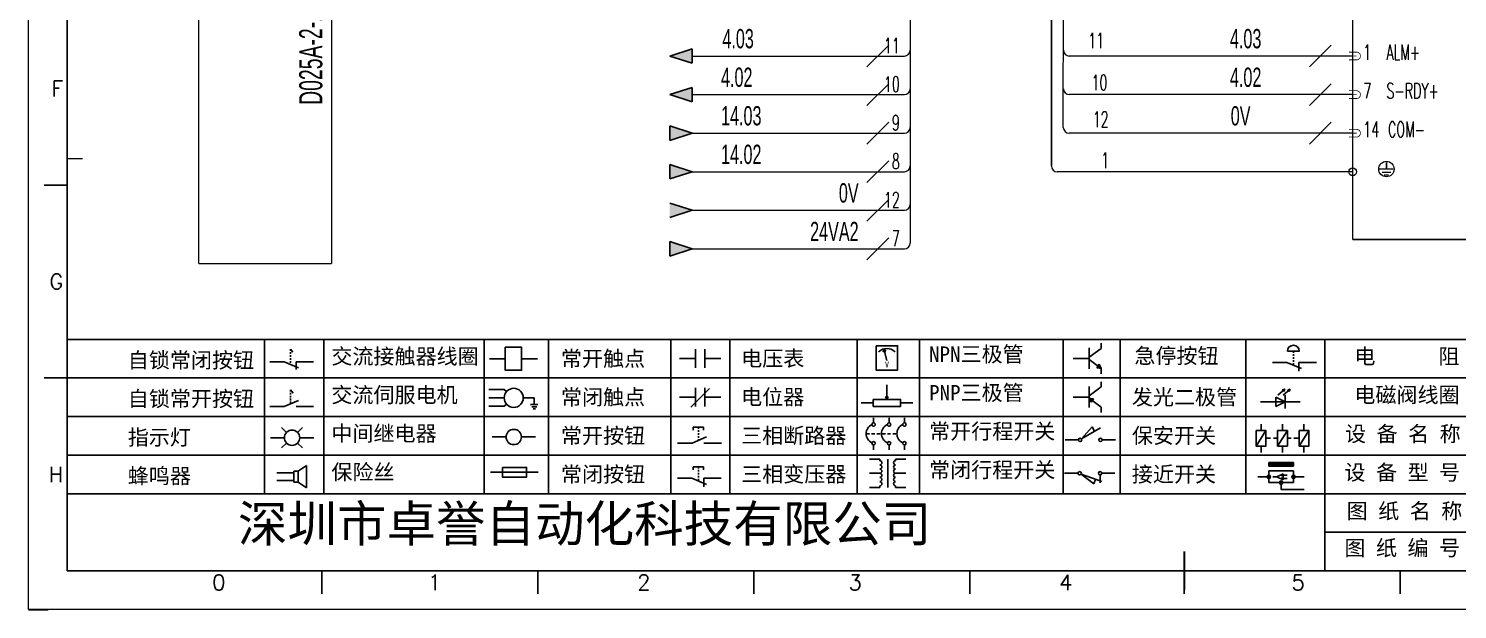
# Model space of a CAD drawing. Header units: millimetres. Extents: x -300 to 5587, y 233 to 3316.
# Drawn here: x 3080.1 to 3265.3, y 1904.7 to 1980 of the extents above; entities that cross this region are included whole.
import ezdxf
from ezdxf.enums import TextEntityAlignment as Align

# ---------------------------------------------------------------- set-up
doc = ezdxf.new("R2010")
doc.units = ezdxf.units.MM
doc.layers.add('AE_BOR', color=1, linetype='Continuous')
doc.layers.add('Dimension', color=3, linetype='Continuous', lineweight=13)
doc.styles.get("Standard").update_dxf_attribs({"font": ''})
doc.styles.add('WD', font='romans.shx', dxfattribs={"width": 0.8, "bigfont": 'gbcbig.shx'})
doc.styles.add('样式 8', font='arial.ttf', dxfattribs={"width": 0.6, "height": 2.5})
doc.styles.add('汉字', font='')
doc.styles.get('Standard').set_extended_font_data('SimSun')
doc.styles.get('汉字').set_extended_font_data('新宋体')

# ---------------------------------------------------------------- blocks, each defined once
blk = doc.blocks.new('*U4')
at = {"linetype": 'ByBlock'}
for p, q in [((-1909.23, -780.45), (-1909.23, -780.67)), ((-1909.23, -780.45), (-1908.92, -780.84)), ((-1909.23, -780.84), (-1909.23, -781.05)), ((-1909.23, -781.23), (-1909.23, -781.44)), ((-1909.23, -781.61), (-1909.23, -781.83)), ((-1911.92, -782.07), (-1910.06, -782.07)), ((-1910.06, -782.07), (-1908.18, -782.88)), ((-1909.23, -782), (-1909.23, -782.21)), ((-1909.23, -782.38), (-1909.23, -782.43)), ((-1908.52, -783.07), (-1908.52, -782.07)), ((-1906.25, -782.07), (-1908.52, -782.07))]:
    blk.add_line(p, q, dxfattribs=at)
blk = doc.blocks.new('*U6')
at = {"linetype": 'ByBlock'}
for p, q in [((-1908.88, -791.17), (-1909.23, -790.71)), ((-1909.23, -790.71), (-1909.23, -790.92)), ((-1910.06, -792.89), (-1908.18, -792.08)), ((-1909.23, -791.09), (-1909.23, -791.31)), ((-1909.23, -791.48), (-1909.23, -791.69)), ((-1909.23, -791.86), (-1909.23, -792.08)), ((-1909.23, -792.25), (-1909.23, -792.47)), ((-1911.92, -792.89), (-1910.06, -792.89)), ((-1906.25, -792.89), (-1908.52, -792.89))]:
    blk.add_line(p, q, dxfattribs=at)
blk = doc.blocks.new('蜂鸣器')
at = {"linetype": 'ByBlock'}
for p, q in [((-1908.25, -796.26), (-1908.8, -796.26)), ((-1908.8, -797.68), (-1908.8, -796.26)), ((-1907.17, -795.53), (-1908.25, -796.26)), ((-1908.25, -797.68), (-1908.25, -796.26)), ((-1907.17, -795.53), (-1907.17, -798.41)), ((-1908.8, -796.48), (-1911.01, -796.48)), ((-1908.8, -797.46), (-1911.01, -797.46)), ((-1908.25, -797.68), (-1908.8, -797.68)), ((-1907.17, -798.41), (-1908.25, -797.68))]:
    blk.add_line(p, q, dxfattribs=at)
blk = doc.blocks.new('指示灯')
at = {"linetype": 'ByBlock'}
for p, q in [((-1854.62, -775.59), (-1853.97, -776.23)), ((-1851.9, -775.59), (-1852.54, -776.23)), ((-1854.25, -776.92), (-1856.06, -776.92)), ((-1854.62, -778.25), (-1853.97, -777.61)), ((-1851.9, -778.25), (-1852.54, -777.61)), ((-1852.26, -776.92), (-1850.45, -776.92))]:
    blk.add_line(p, q, dxfattribs=at)
blk.add_circle((-1853.26, -776.92), 0.992, dxfattribs=at)
blk = doc.blocks.new('交流接触器线圈')
at = {"linetype": 'ByBlock'}
for p, q in [((-1880.82, -781.77), (-1882.87, -781.77)), ((-1878.72, -781.77), (-1876.67, -781.77))]:
    blk.add_line(p, q, dxfattribs=at)
blk.add_lwpolyline([(-1880.82, -780.28), (-1878.72, -780.28), (-1878.72, -783.26), (-1880.82, -783.26)], close=True, dxfattribs=at)
blk = doc.blocks.new('交流伺服电机')
at = {"linetype": 'ByBlock'}
for p, q in [((-1880.97, -785.75), (-1882.94, -785.75)), ((-1880.97, -786.85), (-1882.94, -786.85)), ((-1880.97, -785.75), (-1880.65, -786.03)), ((-1878.49, -786.85), (-1877.07, -786.85)), ((-1877.07, -786.85), (-1877.07, -787.72)), ((-1880.97, -787.94), (-1882.94, -787.94)), ((-1880.97, -787.94), (-1880.65, -787.67)), ((-1877.54, -787.72), (-1876.59, -787.72)), ((-1877.38, -788.01), (-1876.75, -788.01)), ((-1877.23, -788.29), (-1876.9, -788.29))]:
    blk.add_line(p, q, dxfattribs=at)
blk.add_circle((-1879.73, -786.85), 1.24, dxfattribs=at)
blk = doc.blocks.new('中间继电器')
at = {"linetype": 'ByBlock'}
for p, q in [((-1880.72, -791.92), (-1882.54, -791.92)), ((-1878.74, -791.92), (-1876.92, -791.92))]:
    blk.add_line(p, q, dxfattribs=at)
blk.add_circle((-1879.73, -791.92), 0.992, dxfattribs=at)
blk = doc.blocks.new('保险丝')
at = {"linetype": 'ByBlock'}
blk.add_line((-1882.72, -796.49), (-1876.55, -796.49), dxfattribs=at)
blk.add_lwpolyline([(-1881.2, -795.86), (-1878.06, -795.86), (-1878.06, -797.12), (-1881.2, -797.12)], close=True, dxfattribs=at)
blk = doc.blocks.new('常开按钮')
at = {"linetype": 'ByBlock'}
for p, q in [((-1910.06, -787.73), (-1908.18, -786.93)), ((-1909.9, -785.68), (-1908.56, -785.68)), ((-1909.9, -785.68), (-1909.9, -786.07)), ((-1909.23, -785.68), (-1909.23, -785.89)), ((-1909.23, -786.06), (-1909.23, -786.28)), ((-1909.23, -786.45), (-1909.23, -786.67)), ((-1909.23, -786.84), (-1909.23, -787.05)), ((-1908.56, -785.68), (-1908.56, -786.07)), ((-1911.92, -787.73), (-1910.06, -787.73)), ((-1909.23, -787.22), (-1909.23, -787.38)), ((-1906.25, -787.73), (-1908.52, -787.73))]:
    blk.add_line(p, q, dxfattribs=at)
blk = doc.blocks.new('常开触点')
at = {"linetype": 'ByBlock'}
for p, q in [((-1853.82, -782.99), (-1853.82, -780.56)), ((-1852.6, -782.99), (-1852.6, -780.56)), ((-1853.82, -781.77), (-1855.88, -781.77)), ((-1852.6, -781.77), (-1850.55, -781.77))]:
    blk.add_line(p, q, dxfattribs=at)
blk = doc.blocks.new('常闭触点')
at = {"linetype": 'ByBlock'}
for p, q in [((-1853.82, -786.77), (-1855.88, -786.77)), ((-1852.01, -785.66), (-1854.43, -788.1)), ((-1853.82, -787.99), (-1853.82, -785.56)), ((-1852.6, -787.99), (-1852.6, -785.56)), ((-1852.6, -786.77), (-1850.55, -786.77))]:
    blk.add_line(p, q, dxfattribs=at)
blk = doc.blocks.new('常闭按钮')
at = {"linetype": 'ByBlock'}
for p, q in [((-1854.11, -790.83), (-1852.77, -790.83)), ((-1854.11, -790.83), (-1854.11, -791.22)), ((-1853.44, -790.83), (-1853.44, -791.04)), ((-1852.77, -790.83), (-1852.77, -791.22)), ((-1856.13, -792.28), (-1854.28, -792.28)), ((-1854.28, -792.28), (-1852.4, -793.09)), ((-1853.44, -791.21), (-1853.44, -791.43)), ((-1853.44, -791.6), (-1853.44, -791.82)), ((-1853.44, -791.99), (-1853.44, -792.2)), ((-1853.44, -792.37), (-1853.44, -792.53)), ((-1850.47, -792.28), (-1852.73, -792.28)), ((-1852.73, -792.28), (-1852.73, -793.43))]:
    blk.add_line(p, q, dxfattribs=at)
blk = doc.blocks.new('电压表')
at = {"linetype": 'ByBlock'}
for p, q in [((-1814.84, -780.75), (-1814.91, -781.13)), ((-1814.6, -781.05), (-1814.91, -781.13)), ((-1814.84, -780.75), (-1814.46, -782.26)), ((-1814.84, -780.75), (-1814.6, -781.05))]:
    blk.add_line(p, q, dxfattribs=at)
blk.add_lwpolyline([(-1815.84, -780.34), (-1813.07, -780.34), (-1813.07, -783.49), (-1815.84, -783.49)], close=True, dxfattribs=at)
blk.add_arc((-1814.46, -782.26), 1.56, 46.8313, 133.1687, dxfattribs=at)
at = {"linetype": 'ByBlock', "insert": (-1814.7, -782.39), "char_height": 0.75, "width": 0.6768, "attachment_point": 1}
blk.add_mtext('V', dxfattribs=at)
blk = doc.blocks.new('电位器')
at = {"linetype": 'ByBlock'}
for p, q in [((-1814.45, -787.3), (-1814.62, -786.96)), ((-1814.62, -786.96), (-1814.27, -786.96)), ((-1814.45, -787.3), (-1814.45, -785.39)), ((-1814.45, -787.3), (-1814.27, -786.96)), ((-1816.21, -787.75), (-1817.79, -787.75)), ((-1812.68, -787.75), (-1811.1, -787.75))]:
    blk.add_line(p, q, dxfattribs=at)
blk.add_lwpolyline([(-1816.21, -787.3), (-1812.68, -787.3), (-1812.68, -788.2), (-1816.21, -788.2)], close=True, dxfattribs=at)
blk = doc.blocks.new('三相断路器')
at = {"linetype": 'ByBlock'}
for p, q in [((-1816.17, -790.33), (-1816.17, -789.7)), ((-1814.17, -790.33), (-1814.17, -789.7)), ((-1812.18, -790.33), (-1812.18, -789.7)), ((-1817.14, -791.74), (-1816.72, -791.74)), ((-1816.45, -791.74), (-1816.03, -791.74)), ((-1815.76, -791.74), (-1815.34, -791.74)), ((-1815.07, -791.74), (-1814.65, -791.74)), ((-1814.38, -791.74), (-1813.96, -791.74)), ((-1813.69, -791.74), (-1813.27, -791.74)), ((-1816.17, -793.19), (-1816.17, -793.83)), ((-1814.17, -793.19), (-1814.17, -793.83)), ((-1812.18, -793.19), (-1812.18, -793.83))]:
    blk.add_line(p, q, dxfattribs=at)
for centre in [(-1816.17, -790.55), (-1814.17, -790.55), (-1812.18, -790.55), (-1816.17, -792.98), (-1814.17, -792.98), (-1812.18, -792.98)]:
    blk.add_circle(centre, 0.219, dxfattribs=at)
for centre in [(-1815.81, -791.74), (-1813.82, -791.74), (-1811.83, -791.74)]:
    blk.add_arc(centre, 1.32, 115.5791, 244.4209, dxfattribs=at)
blk = doc.blocks.new('三相变压器')
at = {"linetype": 'ByBlock'}
for p, q in [((-1816.69, -795.03), (-1815.37, -795.03)), ((-1815.37, -795.03), (-1815.37, -795.24)), ((-1814.34, -798.7), (-1814.34, -795.04)), ((-1812, -795.03), (-1813.32, -795.03)), ((-1813.32, -795.03), (-1813.32, -795.24)), ((-1816.69, -796.87), (-1815.37, -796.87)), ((-1812, -796.87), (-1813.32, -796.87)), ((-1816.69, -798.71), (-1815.37, -798.71)), ((-1815.37, -798.71), (-1815.37, -798.5)), ((-1813.32, -798.71), (-1813.32, -798.5)), ((-1812, -798.71), (-1813.32, -798.71))]:
    blk.add_line(p, q, dxfattribs=at)
for centre, start, end in [((-1815.37, -795.51), 270, 90), ((-1815.37, -796.06), 270, 90), ((-1815.37, -796.6), 270, 90), ((-1813.32, -795.51), 90, 270), ((-1813.32, -796.06), 90, 270), ((-1813.32, -796.6), 90, 270), ((-1815.37, -797.14), 270, 90), ((-1815.37, -797.68), 270, 90), ((-1815.37, -798.23), 270, 90), ((-1813.32, -797.14), 90, 270), ((-1813.32, -797.68), 90, 270), ((-1813.32, -798.23), 90, 270)]:
    blk.add_arc(centre, 0.271, start, end, dxfattribs=at)
blk = doc.blocks.new('NPN三极管')
at = {"linetype": 'ByBlock'}
for p, q in [((-1785.73, -780.61), (-1785.73, -783.32)), ((-1785.73, -781.82), (-1784.15, -780.66)), ((-1784.15, -780.66), (-1784.15, -779.98)), ((-1785.73, -781.97), (-1787.81, -781.97)), ((-1785.73, -782.11), (-1784.15, -783.27)), ((-1784.41, -782.73), (-1784.74, -783.18)), ((-1784.15, -783.27), (-1784.74, -783.18)), ((-1784.15, -783.27), (-1784.41, -782.73)), ((-1784.15, -783.27), (-1784.15, -783.96))]:
    blk.add_line(p, q, dxfattribs=at)
blk = doc.blocks.new('PNP三极管')
at = {"linetype": 'ByBlock'}
for p, q in [((-1783.32, -785.43), (-1783.32, -784.75)), ((-1784.9, -786.74), (-1786.98, -786.74)), ((-1784.9, -785.38), (-1784.9, -788.09)), ((-1784.9, -786.59), (-1783.32, -785.43)), ((-1784.9, -786.88), (-1783.32, -788.04)), ((-1784.9, -786.88), (-1784.31, -786.97)), ((-1784.9, -786.88), (-1784.64, -787.42)), ((-1784.31, -786.97), (-1784.64, -787.42)), ((-1783.32, -788.04), (-1783.32, -788.73))]:
    blk.add_line(p, q, dxfattribs=at)
blk = doc.blocks.new('常开行程开关')
at = {"linetype": 'ByBlock'}
for p, q in [((-1785.89, -792.17), (-1784.52, -790.62)), ((-1785.89, -792.17), (-1783.43, -790.72)), ((-1784.52, -790.62), (-1784.19, -791.17)), ((-1786.29, -792.3), (-1788.01, -792.3)), ((-1781.48, -792.3), (-1783.21, -792.3))]:
    blk.add_line(p, q, dxfattribs=at)
for centre in [(-1786.07, -792.3), (-1783.42, -792.3)]:
    blk.add_circle(centre, 0.219, dxfattribs=at)
blk = doc.blocks.new('常闭行程开关')
at = {"linetype": 'ByBlock'}
for p, q in [((-1786.34, -796.62), (-1788.07, -796.62)), ((-1785.93, -796.72), (-1783.25, -797.7)), ((-1785.93, -796.72), (-1784.3, -798)), ((-1784.3, -798), (-1784.08, -797.4)), ((-1783.48, -796.84), (-1783.48, -797.85)), ((-1781.54, -796.62), (-1783.26, -796.62))]:
    blk.add_line(p, q, dxfattribs=at)
for centre in [(-1786.12, -796.62), (-1783.48, -796.62)]:
    blk.add_circle(centre, 0.219, dxfattribs=at)
blk = doc.blocks.new('发光二极管')
at = {"linetype": 'ByBlock'}
for p, q in [((-1755.78, -785.92), (-1754.89, -785.14)), ((-1754.89, -785.14), (-1755.2, -785.22)), ((-1755.2, -785.22), (-1755.01, -785.43)), ((-1755.08, -785.92), (-1754.18, -785.14)), ((-1754.89, -785.14), (-1755.01, -785.43)), ((-1754.18, -785.14), (-1754.49, -785.22)), ((-1754.49, -785.22), (-1754.31, -785.43)), ((-1754.18, -785.14), (-1754.31, -785.43)), ((-1758.01, -786.77), (-1752.89, -786.77)), ((-1754.84, -786.77), (-1756.04, -786.16)), ((-1756.04, -786.16), (-1756.04, -787.39)), ((-1754.84, -786.77), (-1756.04, -787.39)), ((-1754.84, -787.63), (-1754.84, -785.92))]:
    blk.add_line(p, q, dxfattribs=at)
blk = doc.blocks.new('保安开关')
at = {"linetype": 'ByBlock'}
for p, q in [((-1757.33, -790.79), (-1758.6, -792.81)), ((-1757.96, -790.79), (-1757.96, -789.97)), ((-1754.54, -790.79), (-1755.81, -792.81)), ((-1755.17, -790.79), (-1755.17, -789.97)), ((-1751.75, -790.79), (-1753.02, -792.81)), ((-1752.39, -790.79), (-1752.39, -789.97)), ((-1757.33, -791.8), (-1756.72, -791.8)), ((-1756.35, -791.8), (-1755.89, -791.8)), ((-1754.52, -791.8), (-1754.06, -791.8)), ((-1753.69, -791.8), (-1753.08, -791.8)), ((-1757.96, -792.81), (-1757.96, -793.62)), ((-1755.17, -792.81), (-1755.17, -793.62)), ((-1752.39, -792.81), (-1752.39, -793.62))]:
    blk.add_line(p, q, dxfattribs=at)
for points in [[(-1758.6, -790.79), (-1757.33, -790.79), (-1757.33, -792.81), (-1758.6, -792.81)], [(-1755.81, -790.79), (-1754.54, -790.79), (-1754.54, -792.81), (-1755.81, -792.81)], [(-1753.02, -790.79), (-1751.75, -790.79), (-1751.75, -792.81), (-1753.02, -792.81)]]:
    blk.add_lwpolyline(points, close=True, dxfattribs=at)
blk = doc.blocks.new('接近开关')
at = {"linetype": 'ByBlock'}
h = blk.add_hatch(dxfattribs=at)
h.set_pattern_fill('ANSI31', color=256, scale=0.01, style=0)
h.set_pattern_definition([(45, (-89.131516, -30.795668), (-0.0224506403, 0.0224506403), [])])
h.paths.add_polyline_path([(-1516.96, -1123.35), (-1516.96, -1122.85), (-1513.76, -1122.85), (-1513.76, -1123.35)])
for p, q in [((-1516.96, -1123.35), (-1516.96, -1122.85)), ((-1516.96, -1122.85), (-1513.76, -1122.85)), ((-1516.96, -1123.35), (-1513.76, -1123.35)), ((-1516.96, -1123.95), (-1513.76, -1123.95)), ((-1516.96, -1123.95), (-1516.96, -1125.47)), ((-1513.76, -1122.85), (-1513.76, -1123.35)), ((-1513.76, -1123.95), (-1513.76, -1125.47)), ((-1517.18, -1124.71), (-1518.36, -1124.71)), ((-1516.96, -1125.47), (-1513.76, -1125.47)), ((-1515.91, -1124.71), (-1516.45, -1124.71)), ((-1515.11, -1124.31), (-1515.91, -1124.71)), ((-1515.11, -1125.11), (-1515.91, -1124.71)), ((-1515.36, -1125.69), (-1515.36, -1126.36)), ((-1515.33, -1124.53), (-1515.17, -1124.53)), ((-1515.33, -1124.88), (-1515.17, -1124.88)), ((-1515.25, -1124.45), (-1515.25, -1124.61)), ((-1515.11, -1124.31), (-1515.11, -1125.11)), ((-1515.11, -1124.48), (-1514.58, -1124.48)), ((-1515.11, -1124.94), (-1514.58, -1124.94)), ((-1513.54, -1124.71), (-1512.36, -1124.71)), ((-1515.36, -1126.36), (-1512.36, -1126.36))]:
    blk.add_line(p, q, dxfattribs=at)
for centre in [(-1516.96, -1124.71), (-1515.36, -1125.47), (-1513.76, -1124.71)]:
    blk.add_circle(centre, 0.225, dxfattribs=at)
blk = doc.blocks.new('急停按钮')
at = {"linetype": 'ByBlock'}
for p, q in [((-1.86, 0), (0, 0)), ((0, 0), (1.88, -0.81)), ((0.06, 1.45), (1.61, 1.45)), ((0.83, 1.45), (0.83, 1.24)), ((0.83, 1.07), (0.83, 0.85)), ((0.83, 0.68), (0.83, 0.47)), ((0.83, 0.29), (0.83, 0.08)), ((3.81, 0), (1.54, 0)), ((1.54, 0), (1.54, -1.15)), ((0.83, -0.09), (0.83, -0.24))]:
    blk.add_line(p, q, dxfattribs=at)
blk.add_arc((0.83, 1.45), 0.774, 0, 180)
blk = doc.blocks.new('电控横A4')
for p, q in [((5, -5), (5, -205)), ((10.03, -205), (289.53, -205)), ((130.8, -205), (190.75, -205))]:
    blk.add_line(p, q)
at = {"lineweight": 9, "ltscale": 0.1}
for p, q in [((5, -151.57), (7, -151.57)), ((101.34, -205), (130.8, -205)), ((129.44, -205), (129.44, -205)), ((129.44, -205), (129.44, -205)), ((129.44, -205), (129.44, -205)), ((129.44, -205), (129.44, -205))]:
    blk.add_line(p, q, dxfattribs=at)
at = {"linetype": 'ByBlock'}
for p, q in [((292, -175), (5, -175)), ((292, -180), (5, -180)), ((292, -185), (5, -185)), ((292, -190), (5, -190)), ((292, -195), (5, -195)), ((292, -200), (168.03, -200))]:
    blk.add_line(p, q, dxfattribs=at)
at = {"color": 0, "lineweight": -2}
for p, q in [((30.58, -175), (30.58, -195)), ((38.26, -175), (38.26, -195)), ((59.05, -175), (59.05, -195)), ((67.4, -175), (67.4, -195)), ((83.26, -175), (83.26, -195)), ((90.91, -175), (90.91, -195)), ((107.4, -175), (107.4, -195)), ((115.5, -175), (115.5, -195)), ((134.12, -175), (134.12, -195)), ((141.48, -175), (141.48, -195)), ((157.79, -175), (157.79, -195)), ((168.03, -175), (168.03, -204.92))]:
    blk.add_line(p, q, dxfattribs=at)
at = {"color": 0, "ltscale": 2}
blk.add_line((101.34, -205), (5, -205), dxfattribs=at)
at = {"layer": 'AE_BOR', "color": 1, "lineweight": 15}
for p, q in [((0, -210), (0, 0)), ((297, -210), (0, -210))]:
    blk.add_line(p, q, dxfattribs=at)
at = {"layer": 'AE_BOR'}
for p, q in [((5, -155), (2, -155)), ((5, -180), (2, -180)), ((38.03, -205), (38.03, -208)), ((66.03, -205), (66.03, -208)), ((94.03, -205), (94.03, -208)), ((122.03, -205), (122.03, -208)), ((149.78, -205), (149.78, -208)), ((177.78, -205), (177.78, -208))]:
    blk.add_line(p, q, dxfattribs=at)
at = {"layer": 'AE_BOR', "color": 2, "lineweight": 30}
for p in [(149.78, -202.5), (149.78, -205)]:
    blk.add_line(p, (149.78, -207.5), dxfattribs=at)
at = {"layer": 'AE_BOR', "lineweight": 30}
blk.add_line((0, -210), (2.53, -210), dxfattribs=at)
at = {"linetype": 'ByBlock'}
for name, p in [('电压表', (1925.71, 604.52)), ('NPN三极管', (1923.2, 604.5)), ('*U4', (1943.19, 604.18)), ('交流接触器线圈', (1942.62, 604.27)), ('常开触点', (1940.27, 604.3)), ('交流伺服电机', (1942.62, 604.27)), ('常闭触点', (1940.27, 604.3)), ('电位器', (1925.71, 604.52)), ('PNP三极管', (1922.37, 604.27)), ('发光二极管', (1917.72, 603.69)), ('*U6', (1943.19, 609.18)), ('三相断路器', (1925.71, 604.52)), ('指示灯', (1887.41, 589.18)), ('中间继电器', (1942.62, 604.27)), ('常开按钮', (1996.06, 599.3)), ('常开行程开关', (1922.37, 604.27)), ('保安开关', (1917.72, 603.98)), ('三相变压器', (1925.71, 604.52)), ('蜂鸣器', (1943.19, 604.18)), ('保险丝', (1942.62, 604.27)), ('常闭按钮', (1940.27, 599.3)), ('常闭行程开关', (1922.37, 604.27)), ('接近开关', (1677.72, 931.9))]:
    blk.add_blockref(name, p, dxfattribs=at)
blk.add_blockref('急停按钮', (163.12, -177.98))
at = {"char_height": 2, "attachment_point": 1, "style": '汉字'}
for s, insert in [('{\\fKaiTi_GB2312|b0|i0|c134|p49;交流接触器线圈}', (39.25, -176.19)), ('{\\fKaiTi_GB2312|b0|i0|c134|p49;NPN三极管}', (116.73, -175.91)), ('{\\fKaiTi_GB2312|b0|i0|c134|p49;急停按钮}', (143.35, -176.12)), ('{\\fKaiTi_GB2312|b0|i0|c134|p49;电      阻}', (171.86, -176.19)), ('{\\fKaiTi_GB2312|b0|i0|c134|p49;自锁常闭按钮}', (12.86, -176.69)), ('{\\fKaiTi_GB2312|b0|i0|c134|p49;常开触点}', (69.01, -176.48)), ('{\\fKaiTi_GB2312|b0|i0|c134|p49;电压表}', (92.37, -176.47)), ('{\\fKaiTi_GB2312|b0|i0|c134|p49;自锁常开按钮}', (12.86, -181.69)), ('{\\fKaiTi_GB2312|b0|i0|c134|p49;交流伺服电机}', (39.25, -181.19)), ('{\\fKaiTi_GB2312|b0|i0|c134|p49;常闭触点}', (69.01, -181.48)), ('{\\fKaiTi_GB2312|b0|i0|c134|p49;电位器}', (92.37, -181.47)), ('{\\fKaiTi_GB2312|b0|i0|c134|p49;PNP三极管}', (116.73, -180.91)), ('{\\fKaiTi_GB2312|b0|i0|c134|p49;发光二极管}', (143.02, -181.48)), ('{\\fKaiTi_GB2312|b0|i0|c134|p49;电磁阀线圈}', (171.86, -181.19)), ('{\\fKaiTi_GB2312|b0|i0|c134|p49;指示灯}', (12.86, -186.69)), ('{\\fKaiTi_GB2312|b0|i0|c134|p49;中间继电器}', (39.25, -186.19)), ('{\\fKaiTi_GB2312|b0|i0|c134|p49;常开按钮}', (69.01, -186.48)), ('{\\fKaiTi_GB2312|b0|i0|c134|p49;三相断路器}', (92.37, -186.47)), ('{\\fKaiTi_GB2312|b0|i0|c134|p49;常开行程开关}', (116.73, -185.91)), ('{\\fKaiTi_GB2312|b0|i0|c134|p49;保安开关}', (143.02, -186.48)), ('{\\fKaiTi_GB2312|b0|i0|c134|p0;设 备 名 称}', (170.65, -186.24)), ('{\\fKaiTi_GB2312|b0|i0|c134|p49;常闭行程开关}', (116.73, -190.91)), ('{\\fKaiTi_GB2312|b0|i0|c134|p49;蜂鸣器}', (12.86, -191.69)), ('{\\fKaiTi_GB2312|b0|i0|c134|p49;保险丝}', (39.25, -191.19)), ('{\\fKaiTi_GB2312|b0|i0|c134|p49;常闭按钮}', (69.01, -191.48)), ('{\\fKaiTi_GB2312|b0|i0|c134|p49;三相变压器}', (92.37, -191.47)), ('{\\fKaiTi_GB2312|b0|i0|c134|p49;接近开关}', (143.02, -191.48)), ('{\\fKaiTi_GB2312|b0|i0|c134|p0;设 备 型 号}', (170.58, -191.24)), ('{\\fKaiTi_GB2312|b0|i0|c134|p0;图 纸 名 称}', (170.86, -196.24)), ('{\\fKaiTi_GB2312|b0|i0|c134|p0;图 纸 编 号}', (170.57, -201.03))]:
    blk.add_mtext(s, dxfattribs=dict(at, insert=insert))
at = {"color": 0, "lineweight": -2, "insert": (27.14, -196.53), "char_height": 4.7064, "width": 96.1138, "attachment_point": 1}
blk.add_mtext('深圳市卓誉自动化科技有限公司', dxfattribs=at)
at = {"layer": 'AE_BOR', "style": 'WD'}
for s, p in [('F', (4.5, -142.5)), ('G', (4.5, -167.5)), ('H', (4.5, -192.5))]:
    blk.add_text(s, height=2, dxfattribs=at).set_placement(p, align=Align.MIDDLE_RIGHT)
for s, p in [('0', (24.67, -207.5)), ('1', (52.6, -207.5)), ('2', (79.75, -207.5)), ('3', (107.15, -207.5)), ('4', (134.45, -207.5)), ('5', (164.59, -207.5))]:
    blk.add_text(s, height=2, dxfattribs=at).set_placement(p, align=Align.CENTER)

msp = doc.modelspace()

# ---------------------------------------------------------------- hatches: boundary and pattern name
for points in [[(3163.23, 1976.406), (3166.149, 1975.471), (3166.149, 1977.341)], [(3163.23, 1971.41), (3166.149, 1970.475), (3166.149, 1972.345)], [(3163.23, 1965.479), (3163.23, 1967.349), (3166.149, 1966.414)], [(3163.23, 1960.479), (3163.23, 1962.349), (3166.149, 1961.414)], [(3166.149, 1956.414), (3163.23, 1955.479), (3163.23, 1957.349)], [(3163.23, 1950.479), (3163.23, 1952.349), (3166.149, 1951.414)]]:
    msp.add_hatch(color=256).paths.add_polyline_path(points)

# ---------------------------------------------------------------- linework, layer by layer
at = {"lineweight": 0}
for p, q in [((3214.25, 1967.156), (3214.27, 2032.219)), ((3194.394, 2026.469), (3194.394, 1952.164)), ((3166.149, 1976.406), (3193.644, 1976.406)), ((3251.765, 1976.41), (3215.02, 1976.41)), ((3166.149, 1971.41), (3193.644, 1971.41)), ((3251.765, 1971.406), (3215.02, 1971.406)), ((3166.149, 1966.414), (3193.644, 1966.414)), ((3251.765, 1966.406), (3215, 1966.406)), ((3257.027, 1961.745), (3255.238, 1961.745)), ((3166.149, 1961.414), (3193.644, 1961.414)), ((3251.765, 1961.402), (3213.456, 1961.402)), ((3256.695, 1961.316), (3255.571, 1961.316)), ((3256.409, 1960.97), (3255.836, 1960.97)), ((3166.149, 1956.414), (3193.644, 1956.414)), ((3166.149, 1951.414), (3193.644, 1951.414))]:
    msp.add_line(p, q, dxfattribs=at)
for p, q in [((3212.706, 1962.152), (3212.706, 2025.009)), ((3163.23, 1976.406), (3166.149, 1977.341)), ((3163.23, 1976.406), (3166.149, 1975.471)), ((3166.149, 1977.341), (3166.149, 1975.471)), ((3163.23, 1971.41), (3166.149, 1972.345)), ((3163.23, 1971.41), (3166.149, 1970.475)), ((3166.149, 1972.345), (3166.149, 1970.475)), ((3163.23, 1965.479), (3163.23, 1967.349)), ((3166.149, 1966.414), (3163.23, 1967.349)), ((3166.149, 1966.414), (3163.23, 1965.479)), ((3163.23, 1960.479), (3163.23, 1962.349)), ((3166.149, 1961.414), (3163.23, 1962.349)), ((3256.133, 1962.542), (3256.133, 1961.752)), ((3166.149, 1961.414), (3163.23, 1960.479)), ((3166.149, 1956.414), (3163.23, 1957.349)), ((3166.149, 1956.414), (3163.23, 1955.479)), ((3163.23, 1950.479), (3163.23, 1952.349)), ((3166.149, 1951.414), (3163.23, 1952.349)), ((3280.393, 1952.605), (3251.765, 1952.605)), ((3166.149, 1951.414), (3163.23, 1950.479))]:
    msp.add_line(p, q)
at = {"color": 3, "lineweight": 0}
for p, q in [((3119.394, 2016.693), (3119.394, 1949.513)), ((3102.183, 1949.513), (3102.183, 1995.435)), ((3102.192, 1949.513), (3119.394, 1949.513))]:
    msp.add_line(p, q, dxfattribs=at)
at = {"lineweight": 0}
msp.add_lwpolyline([(3251.765, 1952.605), (3251.765, 2080.693), (3280.393, 2080.693), (3280.393, 1952.605)], dxfattribs=at)
at = {"color": 3, "lineweight": 0, "const_width": 0.1, "flags": 128}
for points in [[(3252.265, 1976.41), (3250.765, 1976.41)], [(3252.265, 1971.406), (3250.765, 1971.406)], [(3252.265, 1966.406), (3250.765, 1966.406)]]:
    msp.add_lwpolyline(points, dxfattribs=at)
for points in [[(3251.265, 1976.91), (3252.265, 1976.91, -1), (3252.265, 1975.91), (3251.265, 1975.91)], [(3251.265, 1971.906), (3252.265, 1971.906, -1), (3252.265, 1970.906), (3251.265, 1970.906)], [(3251.265, 1966.906), (3252.265, 1966.906, -1), (3252.265, 1965.906), (3251.265, 1965.906)]]:
    msp.add_lwpolyline(points, format="xyb", dxfattribs=at)
at = {"lineweight": 0}
for centre, radius in [((3251.765, 1961.402), 0.5), ((3256.133, 1961.752), 1)]:
    msp.add_circle(centre, radius, dxfattribs=at)
for centre, start, end in [((3193.644, 1977.16), 270, 0), ((3193.644, 1972.16), 270, 0), ((3193.644, 1967.164), 270, 0), ((3215, 1967.156), 180, 270), ((3193.644, 1962.164), 270, 0), ((3213.456, 1962.152), 180, 270), ((3193.644, 1957.164), 270, 0), ((3193.644, 1952.164), 270, 0)]:
    msp.add_arc(centre, 0.75, start, end, dxfattribs=at)
at = {"color": 3, "lineweight": 0}
for centre in [(3215.02, 1977.16), (3215.02, 1972.156)]:
    msp.add_arc(centre, 0.75, 180, 270, dxfattribs=at)
at = {"layer": 'Dimension', "lineweight": 0}
for p, q in [((3188.787, 1974.996), (3191.615, 1977.824)), ((3246.157, 1974.996), (3248.986, 1977.824)), ((3188.787, 1969.996), (3191.615, 1972.824)), ((3246.157, 1969.992), (3248.986, 1972.82)), ((3188.787, 1965), (3191.615, 1967.828)), ((3246.157, 1964.992), (3248.986, 1967.82)), ((3188.787, 1960), (3191.615, 1962.828)), ((3188.787, 1955), (3191.615, 1957.828)), ((3188.787, 1950), (3191.615, 1952.828))]:
    msp.add_line(p, q, dxfattribs=at)

# ---------------------------------------------------------------- block references
msp.add_blockref('电控横A4', (3080.119, 2114.677))

# ---------------------------------------------------------------- texts
at = {"lineweight": 0, "style": 'WD', "width": 0.6}
for s, p in [('11', (3193.053, 1976.768)), ('11', (3219.528, 1977.405)), ('10', (3193.053, 1971.768)), ('10', (3219.961, 1971.964)), ('12', (3220.116, 1967.203)), ('9', (3193.053, 1966.772)), ('8', (3193.053, 1961.772)), ('1', (3220.182, 1961.889)), ('12', (3193.053, 1956.772)), ('7', (3193.053, 1951.772))]:
    msp.add_text(s, height=2, dxfattribs=at).set_placement(p, align=Align.RIGHT)
for s, p in [('1', (3253.133, 1975.904)), ('ALM+', (3256.133, 1975.904)), ('7', (3253.133, 1970.9)), ('S-RDY+', (3256.133, 1970.9)), ('14', (3253.133, 1965.9)), ('COM-', (3256.344, 1965.9))]:
    msp.add_text(s, height=2, dxfattribs=at).set_placement(p)
at = {"layer": 'Dimension', "lineweight": 0, "style": '样式 8', "width": 0.6}
msp.add_text('D025A-2-1000', height=3, rotation=90, dxfattribs=at).set_placement((3118.196, 1970.076))
at = {"layer": 'Dimension', "color": 3, "lineweight": 0, "style": '样式 8', "width": 0.6}
for s, p in [('4.03', (3170.054, 1977.41)), ('4.02', (3169.881, 1972.41)), ('14.03', (3169.881, 1967.414)), ('0V', (3235.953, 1967.406)), ('14.02', (3169.881, 1962.414))]:
    msp.add_text(s, height=2.5, dxfattribs=at).set_placement(p)
at = {"layer": 'Dimension', "color": 6, "lineweight": 0, "style": '样式 8', "width": 0.6}
for s, p in [('4.03', (3235.847, 1977.41)), ('4.02', (3235.847, 1972.406))]:
    msp.add_text(s, height=2.5, dxfattribs=at).set_placement(p)
at = {"layer": 'Dimension', "color": 3, "lineweight": 0, "style": '样式 8', "width": 0.6}
for s, p in [('0V', (3187.717, 1957.414)), ('24VA2', (3187.717, 1952.414))]:
    msp.add_text(s, height=2.5, dxfattribs=at).set_placement(p, align=Align.RIGHT)

doc.saveas('drawing.dxf')
